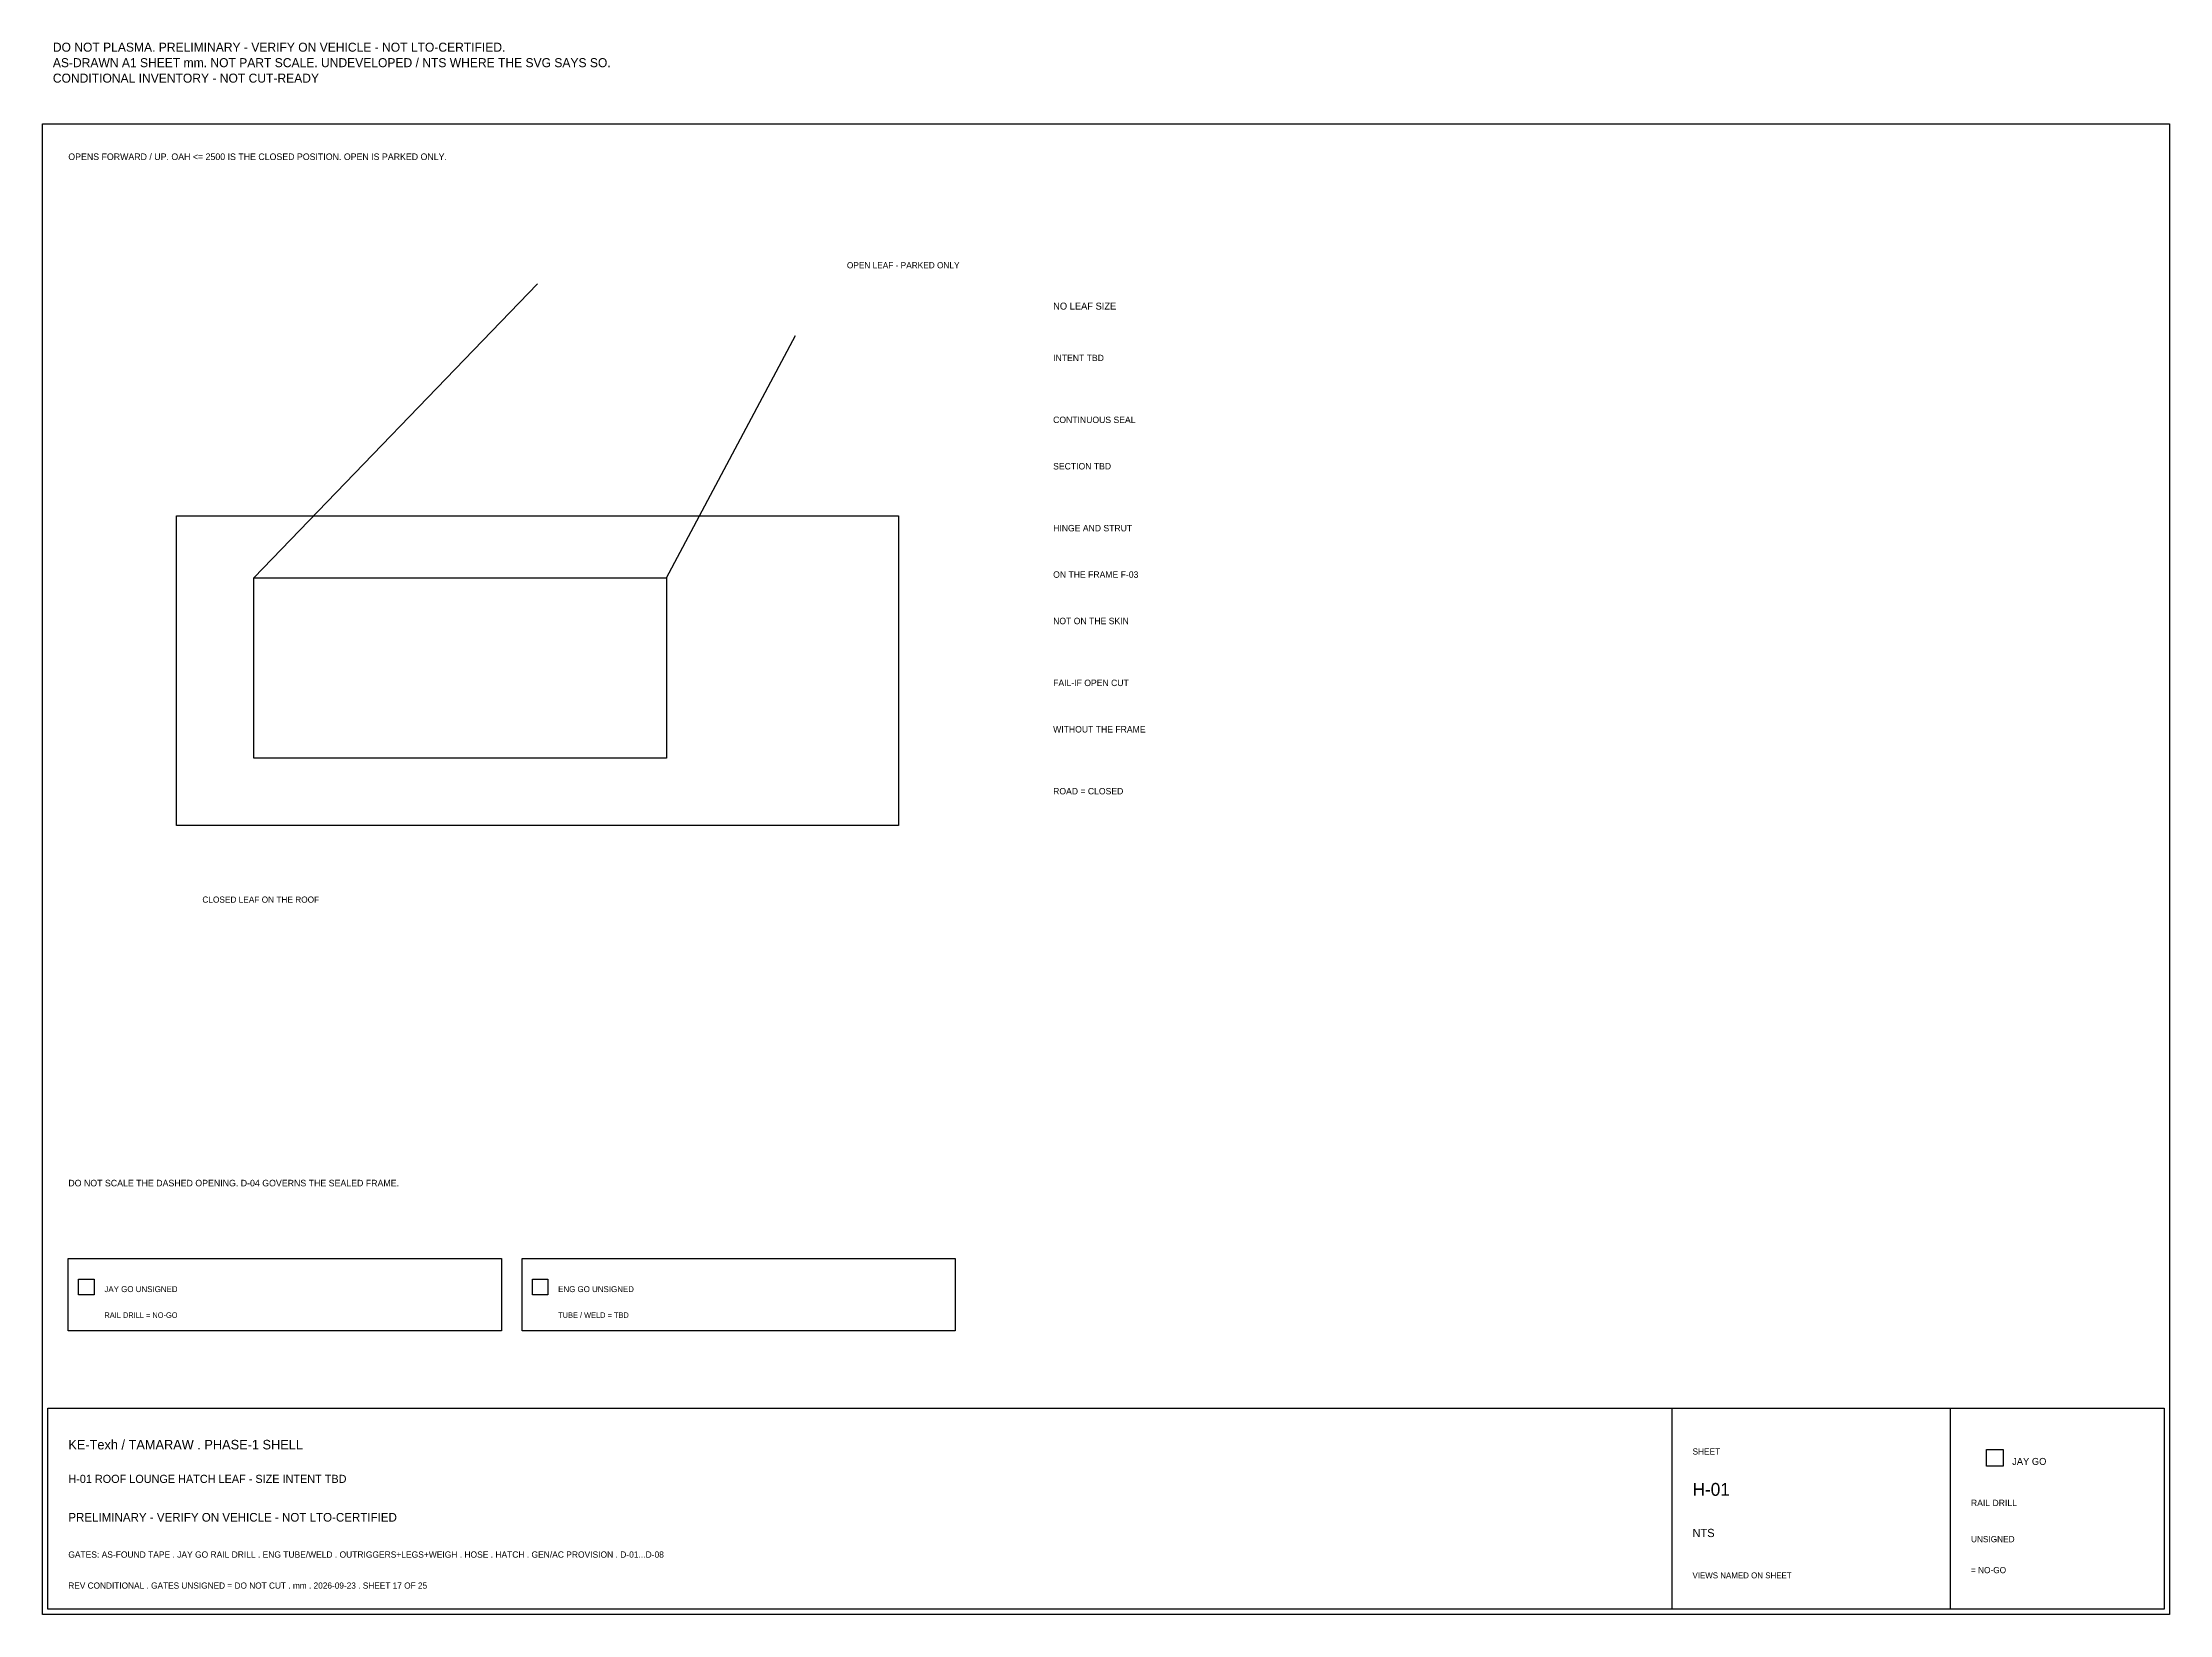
# Model space of a CAD drawing. Header units: millimetres. Extents: x 8 to 833, y 8 to 618.
import ezdxf

# ---------------------------------------------------------------- set-up
doc = ezdxf.new("R2010")
doc.units = ezdxf.units.MM

msp = doc.modelspace()

# ---------------------------------------------------------------- linework, layer by layer
at = {"layer": 'AS-DRAWN'}
for p, q in [((8, 586), (833, 586)), ((8, 8), (8, 586)), ((833, 586), (833, 8)), ((60, 434), (340, 434)), ((60, 314), (60, 434)), ((340, 434), (340, 314)), ((340, 314), (60, 314)), ((18, 146), (186, 146)), ((18, 118), (18, 146)), ((186, 146), (186, 118)), ((194, 146), (362, 146)), ((194, 118), (194, 146)), ((362, 146), (362, 118)), ((22, 138), (28, 138)), ((22, 132), (22, 138)), ((28, 132), (22, 132)), ((28, 138), (28, 132)), ((198, 138), (204, 138)), ((198, 132), (198, 138)), ((204, 132), (198, 132)), ((204, 138), (204, 132)), ((186, 118), (18, 118)), ((362, 118), (194, 118)), ((10, 88), (831, 88)), ((10, 10), (10, 88)), ((640, 88), (640, 10)), ((748, 88), (748, 10)), ((831, 88), (831, 10)), ((762, 72), (768.5, 72)), ((762, 65.5), (762, 72)), ((768.5, 72), (768.5, 65.5)), ((768.5, 65.5), (762, 65.5)), ((831, 10), (10, 10)), ((833, 8), (8, 8))]:
    msp.add_line(p, q, dxfattribs=at)
at = {"layer": 'DASHED'}
for p, q in [((90, 410), (200, 524)), ((250, 410), (300, 504)), ((90, 410), (250, 410)), ((90, 340), (90, 410)), ((250, 410), (250, 340)), ((250, 340), (90, 340))]:
    msp.add_line(p, q, dxfattribs=at)

# ---------------------------------------------------------------- texts
at = {"layer": 'ANNOTATION'}
for s, height, p in [('OPENS FORWARD / UP. OAH <= 2500 IS THE CLOSED POSITION. OPEN IS PARKED ONLY.', 2.55, (18, 572)), ('OPEN LEAF - PARKED ONLY', 2.4, (320, 530)), ('NO LEAF SIZE', 2.7, (400, 514)), ('INTENT TBD', 2.5, (400, 494)), ('CONTINUOUS SEAL', 2.5, (400, 470)), ('SECTION TBD', 2.5, (400, 452)), ('HINGE AND STRUT', 2.5, (400, 428)), ('ON THE FRAME F-03', 2.5, (400, 410)), ('NOT ON THE SKIN', 2.5, (400, 392)), ('FAIL-IF OPEN CUT', 2.5, (400, 368)), ('WITHOUT THE FRAME', 2.5, (400, 350)), ('ROAD = CLOSED', 2.5, (400, 326)), ('CLOSED LEAF ON THE ROOF', 2.4, (70, 284)), ('DO NOT SCALE THE DASHED OPENING. D-04 GOVERNS THE SEALED FRAME.', 2.55, (18, 174)), ('JAY GO UNSIGNED', 2.3, (32, 133)), ('ENG GO UNSIGNED', 2.3, (208, 133)), ('RAIL DRILL = NO-GO', 2.15, (32, 123)), ('TUBE / WELD = TBD', 2.15, (208, 123)), ('KE-Texh / TAMARAW . PHASE-1 SHELL', 3.7, (18, 72)), ('SHEET', 2.4, (648, 70)), ('JAY GO', 2.7, (772, 66)), ('H-01 ROOF LOUNGE HATCH LEAF - SIZE INTENT TBD', 3.15, (18, 59)), ('H-01', 5, (648, 54)), ('RAIL DRILL', 2.5, (756, 50)), ('PRELIMINARY - VERIFY ON VEHICLE - NOT LTO-CERTIFIED', 3.35, (18, 44)), ('NTS', 3.2, (648, 38)), ('UNSIGNED', 2.4, (756, 36)), ('GATES: AS-FOUND TAPE . JAY GO RAIL DRILL . ENG TUBE/WELD . OUTRIGGERS+LEGS+WEIGH . HOSE . HATCH . GEN/AC PROVISION . D-01...D-08', 2.45, (18, 30)), ('= NO-GO', 2.4, (756, 24)), ('REV CONDITIONAL . GATES UNSIGNED = DO NOT CUT . mm . 2026-09-23 . SHEET 17 OF 25', 2.4, (18, 18)), ('VIEWS NAMED ON SHEET', 2.3, (648, 22))]:
    msp.add_text(s, height=height, dxfattribs=at).set_placement(p)
at = {"layer": 'STAMP'}
for s, p in [('AS-DRAWN A1 SHEET mm. NOT PART SCALE. UNDEVELOPED / NTS WHERE THE SVG SAYS SO.', (12, 608)), ('DO NOT PLASMA. PRELIMINARY - VERIFY ON VEHICLE - NOT LTO-CERTIFIED.', (12, 614)), ('CONDITIONAL INVENTORY - NOT CUT-READY', (12, 602))]:
    msp.add_text(s, height=3.5, dxfattribs=at).set_placement(p)

doc.saveas('drawing.dxf')
